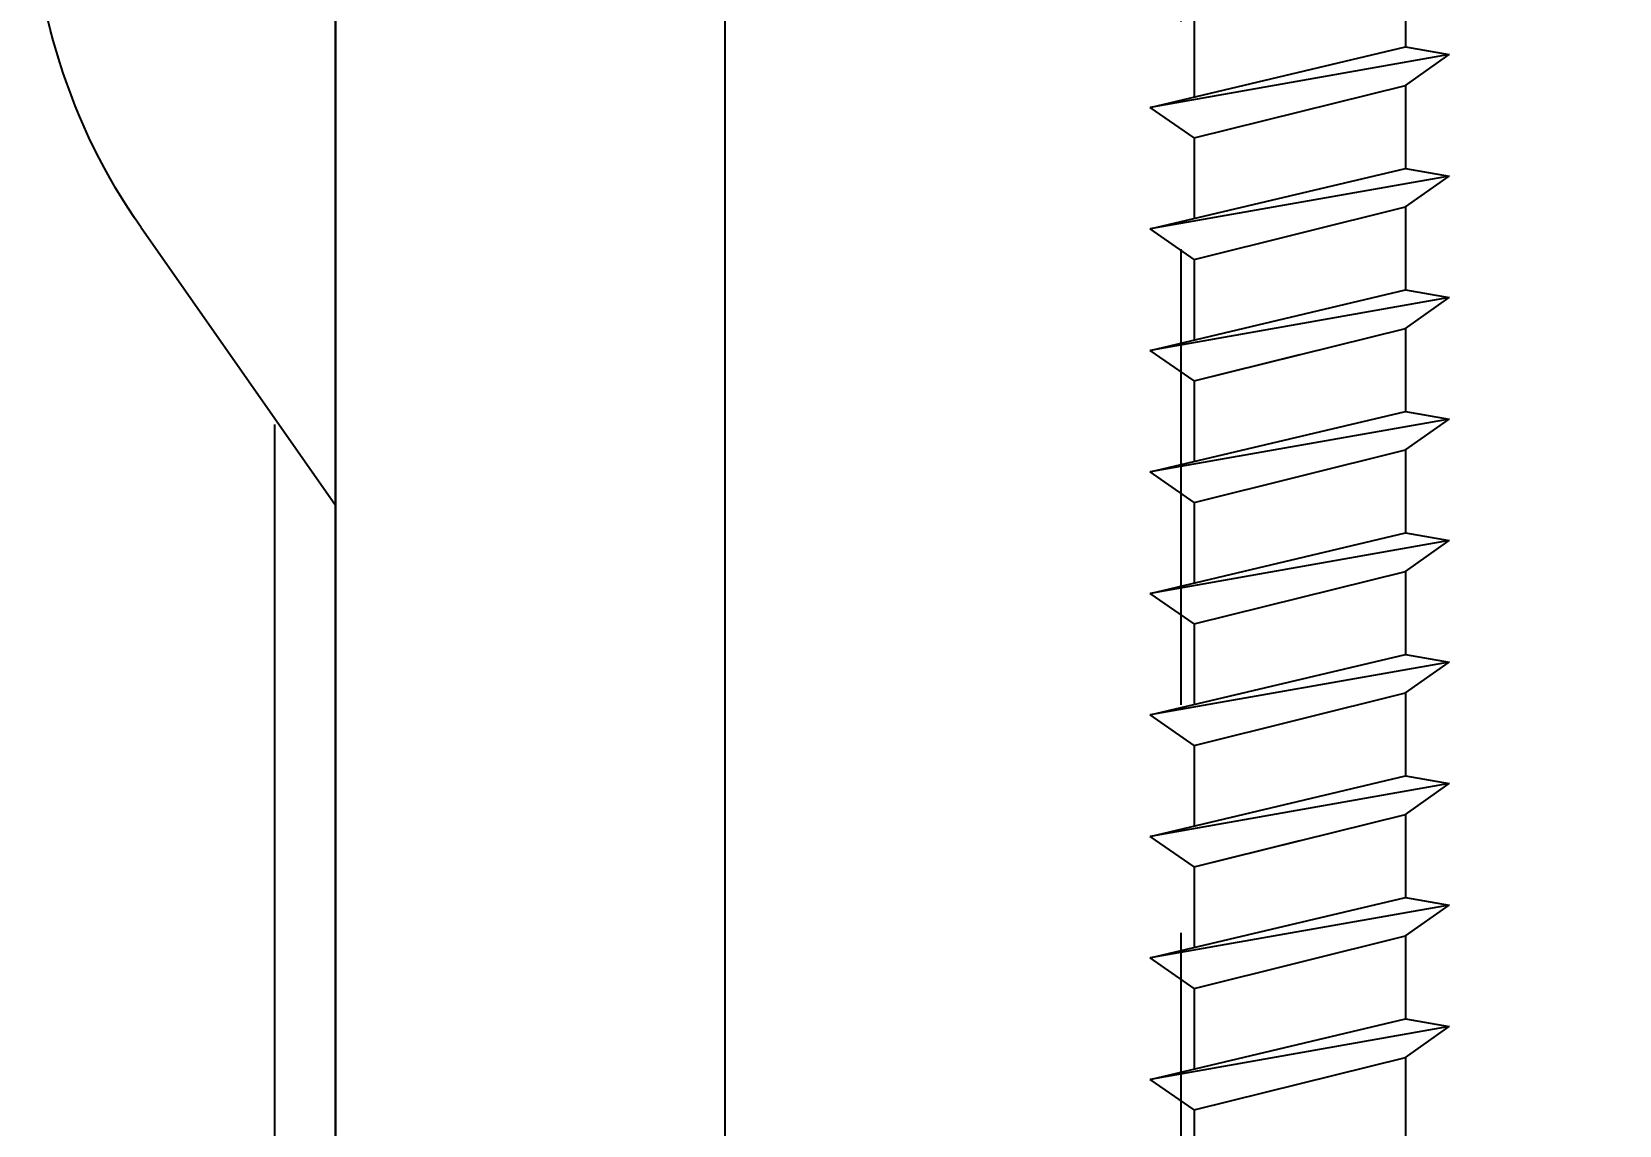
# Model space of a CAD drawing. Header units: inches. Extents: x -2661 to 42767, y -1222 to 9099.
# Drawn here: x -331.82 to -330.514, y 2741.154 to 2742.054 of the extents above; entities that cross this region are included whole.
import ezdxf
from ezdxf import colors
from ezdxf.entities.mleader import LeaderData, LeaderLine
from ezdxf.math import Vec2, Vec3

# ---------------------------------------------------------------- set-up
doc = ezdxf.new("R2010")
doc.units = ezdxf.units.IN
doc.header["$LTSCALE"] = 12
doc.header["$MEASUREMENT"] = 0
doc.layers.get('0').update_dxf_attribs({"linetype": 'CONTINUOUS'})
doc.layers.add('DESIGNER COMMENTS', color=221, linetype='CONTINUOUS', plot=False)
for name, color, linetype in [('S-ANNO-NOTE', 4, 'CONTINUOUS'), ('S-FASTENERS', 2, 'CONTINUOUS'), ('S-SIMPSON', 2, 'CONTINUOUS'), ('S-WOOD', 3, 'CONTINUOUS')]:
    doc.layers.add(name, color=color, linetype=linetype)
doc.layers.add('S-HATCH1', color=1, linetype='CONTINUOUS', transparency=0.5)
doc.styles.add('Arial', font='arial.ttf', dxfattribs={"width": 0.85})

# ---------------------------------------------------------------- blocks, each defined once
blk = doc.blocks.new('_DotBlank')
at = {"color": 0, "lineweight": -2}
blk.add_line((-0.5, 0), (-1, 0), dxfattribs=at)
blk.add_circle((0, 0), 0.5, dxfattribs=at)
blk = doc.blocks.new('*U1291')
at = {"layer": 'S-WOOD'}
h = blk.add_hatch(dxfattribs=at)
h.set_pattern_fill('ANSI33', color=1, scale=3, angle=45, style=0)
h.set_pattern_definition([(90, (0.25, -8.375), (-0.75, 1e-16), []), (90, (0.625, -8), (-0.75, 1e-16), [0.375, -0.1875])])
h.paths.add_polyline_path([(1.75, -11.875), (0, -11.875), (0, 0), (1.75, 0)])
at = {"color": 4}
blk.add_lwpolyline([(0, 0), (1.75, 0), (1.75, -11.875), (0, -11.875)], close=True, dxfattribs=at)
blk.add_lwpolyline([(1.75, -11.875), (0, -11.875), (0, 0), (1.75, 0)], close=True)
blk = doc.blocks.new('SDS.25X6-f')
at = {"layer": 'S-SIMPSON', "color": 1}
for p, q in [((0.087, -3.7816), (0.087, -3.85)), ((0.087, -3.7816), (0.087, -3.85)), ((0.087, -3.7816), (0.087, -3.85)), ((0.087, -3.7816), (0.087, -3.85)), ((0.087, -3.7816), (0.087, -3.85)), ((0.087, -3.7816), (0.087, -3.85)), ((0.087, -3.7816), (0.087, -3.85)), ((0.087, -3.7816), (0.087, -3.85)), ((0.087, -3.7816), (0.087, -3.85)), ((-0.087, -3.8249), (-0.087, -3.8912)), ((-0.087, -3.8249), (-0.087, -3.8912)), ((-0.087, -3.8249), (-0.087, -3.8912)), ((-0.087, -3.8249), (-0.087, -3.8912)), ((-0.087, -3.8249), (-0.087, -3.8912)), ((-0.087, -3.8249), (-0.087, -3.8912)), ((-0.087, -3.8249), (-0.087, -3.8912)), ((-0.087, -3.8249), (-0.087, -3.8912)), ((-0.123, -3.8997), (0.087, -3.85)), ((-0.123, -3.8997), (0.087, -3.85)), ((-0.123, -3.8997), (0.087, -3.85)), ((-0.123, -3.8997), (0.087, -3.85)), ((-0.123, -3.8997), (0.087, -3.85)), ((-0.123, -3.8997), (0.087, -3.85)), ((0.087, -3.85), (0.123, -3.8563)), ((0.087, -3.85), (0.123, -3.8563)), ((0.087, -3.85), (0.123, -3.8563)), ((0.087, -3.85), (0.123, -3.8563)), ((0.087, -3.85), (0.123, -3.8563)), ((0.087, -3.85), (0.123, -3.8563)), ((0.123, -3.8563), (-0.123, -3.8997)), ((0.123, -3.8563), (-0.123, -3.8997)), ((0.123, -3.8563), (-0.123, -3.8997)), ((0.123, -3.8563), (-0.123, -3.8997)), ((0.123, -3.8563), (-0.123, -3.8997)), ((0.123, -3.8563), (-0.123, -3.8997)), ((0.087, -3.8816), (0.123, -3.8563)), ((0.087, -3.8816), (0.123, -3.8563)), ((0.087, -3.8816), (0.123, -3.8563)), ((0.087, -3.8816), (0.123, -3.8563)), ((0.087, -3.8816), (0.123, -3.8563)), ((0.087, -3.8816), (0.123, -3.8563)), ((-0.087, -3.9249), (0.087, -3.8816)), ((-0.087, -3.9249), (0.087, -3.8816)), ((-0.087, -3.9249), (0.087, -3.8816)), ((-0.087, -3.9249), (0.087, -3.8816)), ((-0.087, -3.9249), (0.087, -3.8816)), ((-0.087, -3.9249), (0.087, -3.8816)), ((0.087, -3.8816), (0.087, -3.95)), ((0.087, -3.8816), (0.087, -3.95)), ((0.087, -3.8816), (0.087, -3.95)), ((0.087, -3.8816), (0.087, -3.95)), ((0.087, -3.8816), (0.087, -3.95)), ((0.087, -3.8816), (0.087, -3.95)), ((0.087, -3.8816), (0.087, -3.95)), ((-0.087, -3.9249), (-0.123, -3.8997)), ((-0.087, -3.9249), (-0.123, -3.8997)), ((-0.087, -3.9249), (-0.123, -3.8997)), ((-0.087, -3.9249), (-0.123, -3.8997)), ((-0.087, -3.9249), (-0.123, -3.8997)), ((-0.087, -3.9249), (-0.123, -3.8997)), ((-0.087, -3.9249), (-0.087, -3.9912)), ((-0.087, -3.9249), (-0.087, -3.9912)), ((-0.087, -3.9249), (-0.087, -3.9912)), ((-0.087, -3.9249), (-0.087, -3.9912)), ((-0.087, -3.9249), (-0.087, -3.9912)), ((-0.087, -3.9249), (-0.087, -3.9912)), ((-0.087, -3.9249), (-0.087, -3.9912)), ((-0.123, -3.9997), (0.087, -3.95)), ((-0.123, -3.9997), (0.087, -3.95)), ((-0.123, -3.9997), (0.087, -3.95)), ((-0.123, -3.9997), (0.087, -3.95)), ((-0.123, -3.9997), (0.087, -3.95)), ((-0.123, -3.9997), (0.087, -3.95)), ((-0.123, -3.9997), (0.087, -3.95)), ((0.123, -3.9563), (-0.123, -3.9997)), ((0.123, -3.9563), (-0.123, -3.9997)), ((0.123, -3.9563), (-0.123, -3.9997)), ((0.123, -3.9563), (-0.123, -3.9997)), ((0.123, -3.9563), (-0.123, -3.9997)), ((0.123, -3.9563), (-0.123, -3.9997)), ((0.123, -3.9563), (-0.123, -3.9997)), ((0.087, -3.95), (0.123, -3.9563)), ((0.087, -3.95), (0.123, -3.9563)), ((0.087, -3.95), (0.123, -3.9563)), ((0.087, -3.95), (0.123, -3.9563)), ((0.087, -3.95), (0.123, -3.9563)), ((0.087, -3.95), (0.123, -3.9563)), ((0.087, -3.95), (0.123, -3.9563)), ((0.087, -3.9816), (0.123, -3.9563)), ((0.087, -3.9816), (0.123, -3.9563)), ((0.087, -3.9816), (0.123, -3.9563)), ((0.087, -3.9816), (0.123, -3.9563)), ((0.087, -3.9816), (0.123, -3.9563)), ((0.087, -3.9816), (0.123, -3.9563)), ((0.087, -3.9816), (0.123, -3.9563)), ((-0.087, -4.0249), (0.087, -3.9816)), ((-0.087, -4.0249), (0.087, -3.9816)), ((-0.087, -4.0249), (0.087, -3.9816)), ((-0.087, -4.0249), (0.087, -3.9816)), ((-0.087, -4.0249), (0.087, -3.9816)), ((-0.087, -4.0249), (0.087, -3.9816)), ((-0.087, -4.0249), (0.087, -3.9816)), ((0.087, -3.9816), (0.087, -4.05)), ((0.087, -3.9816), (0.087, -4.05)), ((0.087, -3.9816), (0.087, -4.05)), ((0.087, -3.9816), (0.087, -4.05)), ((0.087, -3.9816), (0.087, -4.05)), ((0.087, -3.9816), (0.087, -4.05)), ((0.087, -3.9816), (0.087, -4.05)), ((0.087, -3.9816), (0.087, -4.05)), ((0.087, -3.9816), (0.087, -4.05)), ((0.087, -3.9816), (0.087, -4.05)), ((0.087, -3.9816), (0.087, -4.05)), ((0.087, -3.9816), (0.087, -4.05)), ((0.087, -3.9816), (0.087, -4.05)), ((0.087, -3.9816), (0.087, -4.05)), ((-0.087, -4.0249), (-0.123, -3.9997)), ((-0.087, -4.0249), (-0.123, -3.9997)), ((-0.087, -4.0249), (-0.123, -3.9997)), ((-0.087, -4.0249), (-0.123, -3.9997)), ((-0.087, -4.0249), (-0.123, -3.9997)), ((-0.087, -4.0249), (-0.123, -3.9997)), ((-0.087, -4.0249), (-0.123, -3.9997)), ((-0.087, -4.0249), (-0.123, -3.9997)), ((-0.087, -4.0249), (0, -4.0032)), ((-0.087, -4.0249), (-0.087, -4.0912)), ((-0.087, -4.0249), (-0.087, -4.0912)), ((-0.087, -4.0249), (-0.087, -4.0912)), ((-0.087, -4.0249), (-0.087, -4.0912)), ((-0.087, -4.0249), (-0.087, -4.0912)), ((-0.087, -4.0249), (-0.087, -4.0912)), ((-0.087, -4.0249), (-0.087, -4.0912)), ((-0.087, -4.0249), (-0.087, -4.0912)), ((-0.123, -4.0997), (0.087, -4.05)), ((-0.123, -4.0997), (0.087, -4.05)), ((-0.123, -4.0997), (0.087, -4.05)), ((-0.123, -4.0997), (0.087, -4.05)), ((-0.123, -4.0997), (0.087, -4.05)), ((-0.123, -4.0997), (0.087, -4.05)), ((0.123, -4.0563), (-0.123, -4.0997)), ((0.123, -4.0563), (-0.123, -4.0997)), ((0.123, -4.0563), (-0.123, -4.0997)), ((0.123, -4.0563), (-0.123, -4.0997)), ((0.123, -4.0563), (-0.123, -4.0997)), ((0.123, -4.0563), (-0.123, -4.0997)), ((0.087, -4.05), (0.123, -4.0563)), ((0.087, -4.05), (0.123, -4.0563)), ((0.087, -4.05), (0.123, -4.0563)), ((0.087, -4.05), (0.123, -4.0563)), ((0.087, -4.05), (0.123, -4.0563)), ((0.087, -4.05), (0.123, -4.0563)), ((0.087, -4.0816), (0.123, -4.0563)), ((0.087, -4.0816), (0.123, -4.0563)), ((0.087, -4.0816), (0.123, -4.0563)), ((0.087, -4.0816), (0.123, -4.0563)), ((0.087, -4.0816), (0.123, -4.0563)), ((0.087, -4.0816), (0.123, -4.0563)), ((-0.087, -4.1249), (0.087, -4.0816)), ((-0.087, -4.1249), (0.087, -4.0816)), ((-0.087, -4.1249), (0.087, -4.0816)), ((-0.087, -4.1249), (0.087, -4.0816)), ((-0.087, -4.1249), (0.087, -4.0816)), ((-0.087, -4.1249), (0.087, -4.0816)), ((0.087, -4.0816), (0.087, -4.15)), ((0.087, -4.0816), (0.087, -4.15)), ((0.087, -4.0816), (0.087, -4.15)), ((0.087, -4.0816), (0.087, -4.15)), ((0.087, -4.0816), (0.087, -4.15)), ((0.087, -4.0816), (0.087, -4.15)), ((0.087, -4.0816), (0.087, -4.15)), ((-0.087, -4.1249), (-0.123, -4.0997)), ((-0.087, -4.1249), (-0.123, -4.0997)), ((-0.087, -4.1249), (-0.123, -4.0997)), ((-0.087, -4.1249), (-0.123, -4.0997)), ((-0.087, -4.1249), (-0.123, -4.0997)), ((-0.087, -4.1249), (-0.123, -4.0997)), ((-0.087, -4.1249), (-0.123, -4.0997)), ((-0.087, -4.1249), (0, -4.1032)), ((-0.087, -4.1249), (-0.087, -4.1912)), ((-0.087, -4.1249), (-0.087, -4.1912)), ((-0.087, -4.1249), (-0.087, -4.1912)), ((-0.087, -4.1249), (-0.087, -4.1912)), ((-0.087, -4.1249), (-0.087, -4.1912)), ((-0.087, -4.1249), (-0.087, -4.1912)), ((-0.087, -4.1249), (-0.087, -4.1912)), ((-0.123, -4.1997), (0.087, -4.15)), ((-0.123, -4.1997), (0.087, -4.15)), ((-0.123, -4.1997), (0.087, -4.15)), ((0.087, -4.15), (0.123, -4.1563)), ((0.087, -4.15), (0.123, -4.1563)), ((0.087, -4.15), (0.123, -4.1563)), ((0.123, -4.1563), (-0.123, -4.1997)), ((0.123, -4.1563), (-0.123, -4.1997)), ((0.123, -4.1563), (-0.123, -4.1997)), ((0.087, -4.1816), (0.123, -4.1563)), ((0.087, -4.1816), (0.123, -4.1563)), ((0.087, -4.1816), (0.123, -4.1563)), ((-0.087, -4.2249), (0.087, -4.1816)), ((-0.087, -4.2249), (0.087, -4.1816)), ((-0.087, -4.2249), (0.087, -4.1816)), ((0.087, -4.1816), (0.087, -4.25)), ((0.087, -4.1816), (0.087, -4.25)), ((0.087, -4.1816), (0.087, -4.25)), ((0.087, -4.1816), (0.087, -4.25)), ((0.087, -4.1816), (0.087, -4.25)), ((-0.087, -4.2249), (-0.123, -4.1997)), ((-0.087, -4.2249), (-0.123, -4.1997)), ((-0.087, -4.2249), (-0.123, -4.1997)), ((-0.087, -4.2249), (-0.087, -4.2912)), ((-0.087, -4.2249), (-0.087, -4.2912)), ((-0.087, -4.2249), (-0.087, -4.2912)), ((-0.087, -4.2249), (-0.087, -4.2912)), ((-0.087, -4.2249), (-0.087, -4.2912)), ((-0.123, -4.2997), (0.087, -4.25)), ((-0.123, -4.2997), (0.087, -4.25)), ((-0.123, -4.2997), (0.087, -4.25)), ((0.123, -4.2563), (-0.123, -4.2997)), ((0.123, -4.2563), (-0.123, -4.2997)), ((0.123, -4.2563), (-0.123, -4.2997)), ((0.087, -4.25), (0.123, -4.2563)), ((0.087, -4.25), (0.123, -4.2563)), ((0.087, -4.25), (0.123, -4.2563)), ((0.087, -4.2816), (0.123, -4.2563)), ((0.087, -4.2816), (0.123, -4.2563)), ((0.087, -4.2816), (0.123, -4.2563)), ((-0.087, -4.3249), (0.087, -4.2816)), ((-0.087, -4.3249), (0.087, -4.2816)), ((-0.087, -4.3249), (0.087, -4.2816)), ((0.087, -4.2816), (0.087, -4.35)), ((0.087, -4.2816), (0.087, -4.35)), ((0.087, -4.2816), (0.087, -4.35)), ((0.087, -4.2816), (0.087, -4.35)), ((0.087, -4.2816), (0.087, -4.35)), ((0.087, -4.2816), (0.087, -4.35)), ((0.087, -4.2816), (0.087, -4.35)), ((0.087, -4.2816), (0.087, -4.35)), ((-0.087, -4.3249), (-0.123, -4.2997)), ((-0.087, -4.3249), (-0.123, -4.2997)), ((-0.087, -4.3249), (-0.123, -4.2997)), ((-0.087, -4.3249), (-0.087, -4.3912)), ((-0.087, -4.3249), (-0.087, -4.3912)), ((-0.087, -4.3249), (-0.087, -4.3912)), ((-0.087, -4.3249), (-0.087, -4.3912)), ((-0.087, -4.3249), (-0.087, -4.3912)), ((-0.087, -4.3249), (-0.087, -4.3912)), ((-0.087, -4.3249), (-0.087, -4.3912)), ((-0.087, -4.3249), (-0.087, -4.3912)), ((-0.123, -4.3997), (0.087, -4.35)), ((-0.123, -4.3997), (0.087, -4.35)), ((-0.123, -4.3997), (0.087, -4.35)), ((-0.123, -4.3997), (0.087, -4.35)), ((0.123, -4.3563), (-0.123, -4.3997)), ((0.123, -4.3563), (-0.123, -4.3997)), ((0.123, -4.3563), (-0.123, -4.3997)), ((0.123, -4.3563), (-0.123, -4.3997)), ((0.087, -4.35), (0.123, -4.3563)), ((0.087, -4.35), (0.123, -4.3563)), ((0.087, -4.35), (0.123, -4.3563)), ((0.087, -4.35), (0.123, -4.3563)), ((0.087, -4.3816), (0.123, -4.3563)), ((0.087, -4.3816), (0.123, -4.3563)), ((0.087, -4.3816), (0.123, -4.3563)), ((0.087, -4.3816), (0.123, -4.3563)), ((-0.087, -4.4249), (0.087, -4.3816)), ((-0.087, -4.4249), (0.087, -4.3816)), ((-0.087, -4.4249), (0.087, -4.3816)), ((-0.087, -4.4249), (0.087, -4.3816)), ((0.087, -4.3816), (0.087, -4.45)), ((0.087, -4.3816), (0.087, -4.45)), ((0.087, -4.3816), (0.087, -4.45)), ((0.087, -4.3816), (0.087, -4.45)), ((0.087, -4.3816), (0.087, -4.45)), ((0.087, -4.3816), (0.087, -4.45)), ((-0.087, -4.4249), (-0.123, -4.3997)), ((-0.087, -4.4249), (-0.123, -4.3997)), ((-0.087, -4.4249), (-0.123, -4.3997)), ((-0.087, -4.4249), (-0.123, -4.3997)), ((-0.087, -4.4249), (-0.087, -4.4912)), ((-0.087, -4.4249), (-0.087, -4.4912)), ((-0.087, -4.4249), (-0.087, -4.4912)), ((-0.087, -4.4249), (-0.087, -4.4912)), ((-0.087, -4.4249), (-0.087, -4.4912)), ((-0.087, -4.4249), (-0.087, -4.4912)), ((-0.123, -4.4997), (0.087, -4.45)), ((-0.123, -4.4997), (0.087, -4.45)), ((-0.123, -4.4997), (0.087, -4.45)), ((-0.123, -4.4997), (0.087, -4.45)), ((0.087, -4.45), (0.123, -4.4563)), ((0.087, -4.45), (0.123, -4.4563)), ((0.087, -4.45), (0.123, -4.4563)), ((0.087, -4.45), (0.123, -4.4563)), ((0.123, -4.4563), (-0.123, -4.4997)), ((0.123, -4.4563), (-0.123, -4.4997)), ((0.123, -4.4563), (-0.123, -4.4997)), ((0.123, -4.4563), (-0.123, -4.4997)), ((0.087, -4.4816), (0.123, -4.4563)), ((0.087, -4.4816), (0.123, -4.4563)), ((0.087, -4.4816), (0.123, -4.4563)), ((0.087, -4.4816), (0.123, -4.4563)), ((-0.087, -4.5249), (0.087, -4.4816)), ((-0.087, -4.5249), (0.087, -4.4816)), ((-0.087, -4.5249), (0.087, -4.4816)), ((-0.087, -4.5249), (0.087, -4.4816)), ((0.087, -4.4816), (0.087, -4.55)), ((0.087, -4.4816), (0.087, -4.55)), ((0.087, -4.4816), (0.087, -4.55)), ((0.087, -4.4816), (0.087, -4.55)), ((0.087, -4.4816), (0.087, -4.55)), ((0.087, -4.4816), (0.087, -4.55)), ((0.087, -4.4816), (0.087, -4.55)), ((-0.087, -4.5249), (-0.123, -4.4997)), ((-0.087, -4.5249), (-0.123, -4.4997)), ((-0.087, -4.5249), (-0.123, -4.4997)), ((-0.087, -4.5249), (-0.123, -4.4997)), ((-0.087, -4.5249), (-0.123, -4.4997)), ((-0.087, -4.5249), (0, -4.5032)), ((-0.087, -4.5249), (-0.087, -4.5912)), ((-0.087, -4.5249), (-0.087, -4.5912)), ((-0.087, -4.5249), (-0.087, -4.5912)), ((-0.087, -4.5249), (-0.087, -4.5912)), ((-0.087, -4.5249), (-0.087, -4.5912)), ((-0.087, -4.5249), (-0.087, -4.5912)), ((-0.087, -4.5249), (-0.087, -4.5912)), ((-0.123, -4.5997), (0.087, -4.55)), ((-0.123, -4.5997), (0.087, -4.55)), ((-0.123, -4.5997), (0.087, -4.55)), ((-0.123, -4.5997), (0.087, -4.55)), ((0.123, -4.5563), (-0.123, -4.5997)), ((0.123, -4.5563), (-0.123, -4.5997)), ((0.123, -4.5563), (-0.123, -4.5997)), ((0.123, -4.5563), (-0.123, -4.5997)), ((0.087, -4.55), (0.123, -4.5563)), ((0.087, -4.55), (0.123, -4.5563)), ((0.087, -4.55), (0.123, -4.5563)), ((0.087, -4.55), (0.123, -4.5563)), ((0.087, -4.5816), (0.123, -4.5563)), ((0.087, -4.5816), (0.123, -4.5563)), ((0.087, -4.5816), (0.123, -4.5563)), ((0.087, -4.5816), (0.123, -4.5563)), ((-0.087, -4.6249), (0.087, -4.5816)), ((-0.087, -4.6249), (0.087, -4.5816)), ((-0.087, -4.6249), (0.087, -4.5816)), ((-0.087, -4.6249), (0.087, -4.5816)), ((0.087, -4.5816), (0.087, -4.65)), ((0.087, -4.5816), (0.087, -4.65)), ((0.087, -4.5816), (0.087, -4.65)), ((0.087, -4.5816), (0.087, -4.65)), ((0.087, -4.5816), (0.087, -4.65)), ((0.087, -4.5816), (0.087, -4.65)), ((0.087, -4.5816), (0.087, -4.65)), ((-0.087, -4.6249), (-0.123, -4.5997)), ((-0.087, -4.6249), (-0.123, -4.5997)), ((-0.087, -4.6249), (-0.123, -4.5997)), ((-0.087, -4.6249), (-0.123, -4.5997)), ((-0.087, -4.6249), (-0.087, -4.6912)), ((-0.087, -4.6249), (-0.087, -4.6912)), ((-0.087, -4.6249), (-0.087, -4.6912)), ((-0.087, -4.6249), (-0.087, -4.6912)), ((-0.087, -4.6249), (-0.087, -4.6912)), ((-0.087, -4.6249), (-0.087, -4.6912)), ((-0.087, -4.6249), (-0.087, -4.6912)), ((-0.123, -4.6997), (0.087, -4.65)), ((-0.123, -4.6997), (0.087, -4.65)), ((-0.123, -4.6997), (0.087, -4.65)), ((-0.123, -4.6997), (0.087, -4.65)), ((-0.123, -4.6997), (0.087, -4.65)), ((0.123, -4.6563), (-0.123, -4.6997)), ((0.123, -4.6563), (-0.123, -4.6997)), ((0.123, -4.6563), (-0.123, -4.6997)), ((0.123, -4.6563), (-0.123, -4.6997)), ((0.123, -4.6563), (-0.123, -4.6997)), ((0.087, -4.65), (0.123, -4.6563)), ((0.087, -4.65), (0.123, -4.6563)), ((0.087, -4.65), (0.123, -4.6563)), ((0.087, -4.65), (0.123, -4.6563)), ((0.087, -4.65), (0.123, -4.6563)), ((0.087, -4.6816), (0.123, -4.6563)), ((0.087, -4.6816), (0.123, -4.6563)), ((0.087, -4.6816), (0.123, -4.6563)), ((0.087, -4.6816), (0.123, -4.6563)), ((0.087, -4.6816), (0.123, -4.6563)), ((-0.087, -4.7249), (0.087, -4.6816)), ((-0.087, -4.7249), (0.087, -4.6816)), ((-0.087, -4.7249), (0.087, -4.6816)), ((-0.087, -4.7249), (0.087, -4.6816)), ((-0.087, -4.7249), (0.087, -4.6816)), ((0.087, -4.6816), (0.087, -4.75)), ((0.087, -4.6816), (0.087, -4.75)), ((0.087, -4.6816), (0.087, -4.75)), ((0.087, -4.6816), (0.087, -4.75)), ((-0.087, -4.7249), (-0.123, -4.6997)), ((-0.087, -4.7249), (-0.123, -4.6997)), ((-0.087, -4.7249), (-0.123, -4.6997)), ((-0.087, -4.7249), (-0.123, -4.6997)), ((-0.087, -4.7249), (-0.123, -4.6997)), ((-0.087, -4.7249), (-0.087, -4.7912)), ((-0.087, -4.7249), (-0.087, -4.7912)), ((-0.087, -4.7249), (-0.087, -4.7912)), ((-0.087, -4.7249), (-0.087, -4.7912))]:
    blk.add_line(p, q, dxfattribs=at)
blk = doc.blocks.new('*U1812')
at = {"layer": 'S-FASTENERS'}
blk.add_blockref('SDS.25X6-f', (0, 0), dxfattribs=at)
blk = doc.blocks.new('IUS-11-78-Right')
for p, q in [((-0.05, -0.05), (-0.05, -9.9644)), ((0, -0.05), (0, -9.893)), ((-0.16, -10.1265), (0, -9.898))]:
    blk.add_line(p, q)
blk.add_arc((0.2475, -10.4119), 0.4975, 145, 180)
blk = doc.blocks.new('*U1395')
at = {"layer": 'S-SIMPSON', "xscale": -1}
blk.add_blockref('IUS-11-78-Right', (0, 0), dxfattribs=at)

msp = doc.modelspace()

# ---------------------------------------------------------------- hatches: boundary and pattern name
at = {"layer": 'S-HATCH1'}
h = msp.add_hatch(dxfattribs=at)
h.set_pattern_fill('ANSI33', color=252, scale=5, angle=135, style=0)
h.set_pattern_definition([(180, (-1692.2738, 2474.8613), (-1e-16, -1.25), []), (180, (-1692.8988, 2475.4863), (-1e-16, -1.25), [0.625, -0.3125])])
h.paths.add_polyline_path([(-332.44509, 2738.55984, 0.1989124), (-332.59153, 2738.9134), (-332.67291, 2738.99477, -0.1987078), (-332.81935, 2739.34793), (-332.82009, 2740.27929, 0.1537133), (-333.00093, 2740.85208), (-333.72966, 2741.89281, -0.1539147), (-333.82009, 2742.1796), (-333.82009, 2743.56145, 0.3971775), (-333.73473, 2743.64195), (-333.82009, 2743.64195), (-347.32009, 2743.64195), (-347.32009, 2731.76695), (-331.60669, 2731.76695, -0.1316525), (-331.62009, 2731.81695), (-331.62009, 2732.64195), (-331.75144, 2732.64195, 0.2439138), (-331.68519, 2732.51422), (-331.68519, 2732.20775), (-332.19509, 2732.20775), (-332.44509, 2732.45775)])

# ---------------------------------------------------------------- linework, layer by layer
at = {"layer": 'S-WOOD', "color": 3}
msp.add_lwpolyline([(-381.32009, 2743.64195), (-331.57009, 2743.64195), (-331.57009, 2731.76695), (-381.32009, 2731.76695)], dxfattribs=at)

# ---------------------------------------------------------------- block references
at = {"layer": 'S-FASTENERS'}
msp.add_blockref('*U1812', (-330.7768, 2745.89195), dxfattribs=at)
at = {"layer": 'S-SIMPSON', "rotation": 180.000000000001}
msp.add_blockref('*U1395', (-331.57009, 2731.76695), dxfattribs=at)
at = {"layer": 'S-WOOD', "color": 2}
msp.add_blockref('*U1291', (-331.57009, 2743.64195), dxfattribs=at)

# ---------------------------------------------------------------- leaders
at = {"layer": 'DESIGNER COMMENTS'}
ml = msp.add_multileader_mtext('Standard', dxfattribs=at)
ml.set_content('\\A1;{\\C221;**OR REMOVE BLOCKING  AND CHECK STEEL BEAM FOR COMPRESSION/FULLY UNBRACED**}', color=4, style='Arial')
ml.set_leader_properties(color=2)
ml.build(insert=Vec2(0, 0))
ml.multileader.update_dxf_attribs({"dogleg_length": 0.36, "arrow_head_size": 1.3125, "scale": 12})
ctx = ml.context
ctx.base_point, ctx.scale, ctx.char_height, ctx.arrow_head_size, ctx.landing_gap_size, ctx.plane_origin = Vec3(-821.89359, 2812.87241), 12, 1.125, 1.3125, 1.08, Vec3(-798.84089, 3112.57783)
ctx.text_align_type = 2
notes = []
notes.append((ctx, [(0, (0, 0, 0), (0, 0), (1, 0), 1, [])]))
ctx.mtext.insert, ctx.mtext.width, ctx.mtext.alignment, ctx.mtext.flow_direction = Vec3(-803.19341, 2813.4445), 18.6130968, 3, 5
ml = msp.add_multileader_mtext('Standard', dxfattribs=at)
ml.set_content('\\A1;{\\C221;**OR REMOVE BLOCKING  AND CHECK STEEL BEAM FOR COMPRESSION/FULLY UNBRACED**}', color=4, style='Arial')
ml.set_leader_properties(color=2)
ml.build(insert=Vec2(0, 0))
ml.multileader.update_dxf_attribs({"dogleg_length": 0.36, "arrow_head_size": 1.3125, "scale": 12})
ctx = ml.context
ctx.base_point, ctx.scale, ctx.char_height, ctx.arrow_head_size, ctx.landing_gap_size, ctx.plane_origin = Vec3(-919.29777, 2809.54938), 12, 1.125, 1.3125, 1.08, Vec3(-896.24507, 3109.25481)
ctx.text_align_type = 2
notes.append((ctx, [(0, (0, 0, 0), (0, 0), (1, 0), 1, [])]))
ctx.mtext.insert, ctx.mtext.width, ctx.mtext.alignment, ctx.mtext.flow_direction = Vec3(-900.59759, 2810.12148), 18.6130968, 3, 5
at = {"layer": 'S-ANNO-NOTE'}
ml = msp.add_multileader_mtext('Standard', dxfattribs=at)
ml.set_content('\\A1;CONT. #4 BAR', color=4, style='Arial')
ml.set_leader_properties(color=2)
ml.set_arrow_properties(name='DOTBLANK')
ml.build(insert=Vec2(0, 0))
ml.multileader.update_dxf_attribs({"dogleg_length": 0.36, "arrow_head_size": 1.875, "scale": 12})
ctx = ml.context
ctx.base_point, ctx.scale, ctx.char_height, ctx.arrow_head_size, ctx.landing_gap_size, ctx.plane_origin = Vec3(-184.10083, 2763.3148), 12, 1.125, 1.875, 1.08, Vec3(-177.9212, 3048.31111)
ctx.text_align_type = 2
notes.append((ctx, [(1, (1, 1, 0), (-171.39363, 2763.3148), (-1, 0), 1.5, [(0, [(-148.63483, 2742.39195)], 0, [])])]))
ctx.mtext.insert, ctx.mtext.width, ctx.mtext.defined_height, ctx.mtext.alignment, ctx.mtext.flow_direction = Vec3(-173.97363, 2763.88689), 20, 3.77427, 3, 5
ml = msp.add_multileader_mtext('Standard', dxfattribs=at)
ml.set_content('\\A1;1{\\H0.7x;\\S3#4;}"x FULL DEPTH LSL RIM JOIST', color=256, style='Arial')
ml.set_leader_properties(color=2)
ml.build(insert=Vec2(0, 0))
ml.multileader.update_dxf_attribs({"dogleg_length": 0.125, "arrow_head_size": 1.3125, "scale": 12})
ctx = ml.context
ctx.base_point, ctx.scale, ctx.char_height, ctx.arrow_head_size, ctx.landing_gap_size, ctx.plane_origin = Vec3(-185.77068, 2758.15689), 12, 1.125, 1.3125, 0.75, Vec3(-176.81545, 2950.75504)
ctx.text_align_type = 2
notes.append((ctx, [(1, (1, 1, 0), (-171.39363, 2758.15689), (-1, 0), 1.5, [(0, [(-154.37168, 2740.92695)], 0, [])])]))
ctx.mtext.insert, ctx.mtext.width, ctx.mtext.defined_height, ctx.mtext.alignment, ctx.mtext.flow_direction = Vec3(-173.64363, 2758.72898), 13.3125, 4.37074, 3, 5
ml = msp.add_multileader_mtext('Standard', dxfattribs=at)
ml.set_content('\\A1;#4 DOWELS @12"O.C.', color=4, style='Arial')
ml.set_leader_properties(color=2)
ml.build(insert=Vec2(0, 0))
ml.multileader.update_dxf_attribs({"dogleg_length": 0.36, "arrow_head_size": 1.3125, "scale": 12})
ctx = ml.context
ctx.base_point, ctx.scale, ctx.char_height, ctx.arrow_head_size, ctx.landing_gap_size, ctx.plane_origin = Vec3(-408.44057, 2752.19302), 12, 1.125, 1.3125, 1.08, Vec3(-413.971, 3013.90114)
notes.append((ctx, [(0, (1, 1, 0), (-409.94057, 2752.19302), (1, 0), 1.5, [(0, [(-413.38907, 2738.74035)], 0, [])])]))
ctx.mtext.insert, ctx.mtext.rotation, ctx.mtext.width, ctx.mtext.flow_direction = Vec3(-407.36057, 2752.9209), 6.2831853, 14.1476126, 5
for ctx, leaders in notes:
    for number, flags, end, landing, length, lines in leaders:
        leader = LeaderData()
        leader.index, (leader.has_last_leader_line, leader.has_dogleg_vector, leader.attachment_direction) = number, flags
        leader.last_leader_point, leader.dogleg_vector, leader.dogleg_length = Vec3(end), Vec3(landing), length
        for number, points, colour, breaks in lines:
            line = LeaderLine()
            line.index, line.vertices, line.color, line.breaks = number, Vec3.list(points), colors.encode_raw_color(colour), breaks
            leader.lines.append(line)
        ctx.leaders.append(leader)

doc.saveas('drawing.dxf')
